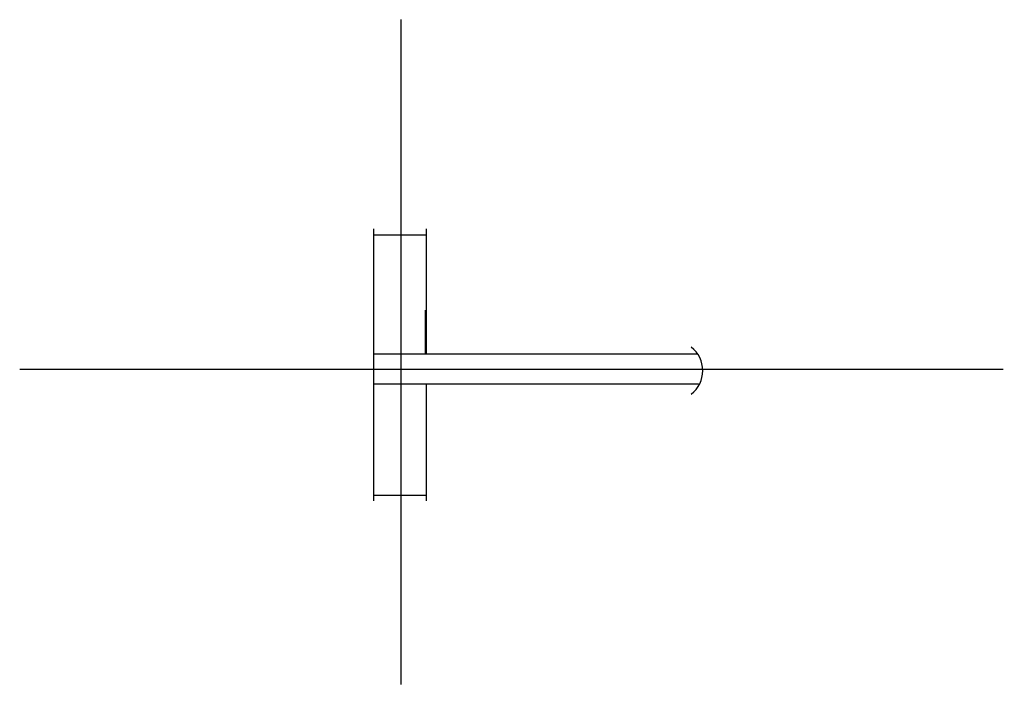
# Model space of a CAD drawing. Header units: metres. Extents: x -97017 to -95374, y -340635 to -339524.
import ezdxf

# ---------------------------------------------------------------- set-up
doc = ezdxf.new("R2010")
doc.units = ezdxf.units.M
doc.layers.add('AXIS', color=1, linetype='Continuous')
doc.layers.add('STEEL', color=1, linetype='Continuous')

msp = doc.modelspace()

# ---------------------------------------------------------------- linework, layer by layer
at = {"layer": 'AXIS'}
msp.add_line((-97017.19, -340108.52), (-95373.7, -340108.52), dxfattribs=at)
at = {"layer": 'STEEL'}
msp.add_line((-96380.6, -339523.97), (-96380.6, -340635.22), dxfattribs=at)
for points in [[(-96426, -339873.92), (-96426, -340328.62)], [(-96426, -339883.81), (-96337.96, -339883.81)], [(-96337.96, -339873.92), (-96337.96, -340082.71)], [(-96339.05, -340082.71), (-96339.05, -340009.43)], [(-96426, -340082.71), (-95885.25, -340082.71)], [(-96426, -340132.88), (-95882.97, -340132.88)], [(-96337.96, -340132.88), (-96337.96, -340328.62)], [(-96426, -340318.86), (-96337.96, -340318.86)]]:
    msp.add_lwpolyline(points, dxfattribs=at)
msp.add_arc((-95925.96, -340110.75), 50, 308.23, 51.77, dxfattribs=at)

doc.saveas('drawing.dxf')
